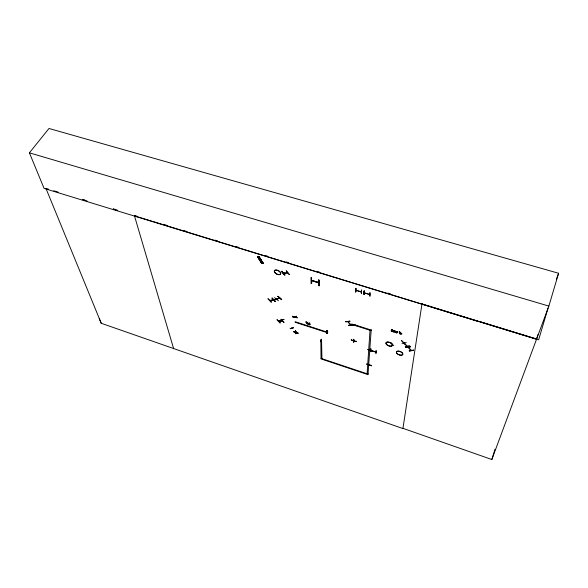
<?xml version="1.0" encoding="UTF-8"?>
<svg xmlns="http://www.w3.org/2000/svg" width="588" height="588" viewBox="0 0 588 588"><rect width="100%" height="100%" fill="white"/><g stroke="black" fill="none" stroke-linecap="round" stroke-linejoin="round"><path stroke-width="0.88" d="M326.869 333.528L326.869 330.691L327.229 333.411M327.097 330.75L327.068 333.587L327.185 330.581M327.803 332.169C327.472 332.352 327.016 332.565 327.751 331.889M355.505 291.824L355.615 288.436L355.49 291.846L355.902 291.692M355.777 291.861L355.887 288.48L355.791 291.935M356.379 290.34L355.843 290.193M360.811 291.861L361.311 291.861M361.546 293.677L361.495 289.98M361.546 293.699L361.385 290.229M356.828 325.737L351.683 324.091L356.901 325.678M363.913 294.419C364.714 286.503 363.274 294.14 364.31 294.294M364.2 294.537L364.347 291.082L364.192 294.463M353.535 342.245L353.778 339.195L353.822 342.312M353.917 340.004L353.785 340.65M356.13 341.643L356.24 341.253M370.014 292.626L369.992 296.279M369.94 292.817L369.793 295.97M409.329 350.602L409.41 351.029L413.636 350.36M370.014 330.28L367.103 373.814L367.243 373.468M409.285 350.808L413.511 350.22L409.233 350.845M405.345 346.545L409.557 345.884M405.294 346.751L409.461 346.126M371.212 329.662L367.992 374.615L321.041 358.901L320.827 340.143M405.426 346.942L409.645 346.288M372.763 351.073L367.676 349.5L372.682 351.249M366.816 363.876L366.714 364.251L371.587 365.861M306.01 321.79L306.238 322.709L306.392 321.915M369.073 364.898L369.213 364.317M369.382 364.376L369.293 364.913M370.661 351.683L370.969 348.75M370.675 351.749C371.351 345.354 369.793 351.411 370.771 351.514M375.967 351.668L375.526 351.389L375.342 351.955M375.982 351.573L375.703 351.918M376.217 350.727L375.952 353.498L376.011 350.639M289.215 274.596L286.238 270.884M296.44 316.138C296.991 316.836 292.839 318.174 293.111 317.05M294.713 316.792L294.316 316.44M296.374 316.351L293 317.277M391.623 331.081L391.167 331.213L391.439 329.295M391.52 331.323L391.799 329.405M392.049 331.492L392.328 329.574L392.402 331.603L392.145 331.25M348.971 325.091C348.743 325.921 353.337 325.612 353.065 324.547M393.372 331.507L392.909 331.764L393.151 330.721L394.621 331.029M318.564 282.6L311.603 280.425L318.578 282.519L318.556 282.938L311.611 280.447L318.578 282.556M393.262 331.875L394.489 332.139A0.764 0.404 22.1 0 0 394.621 331.948L393.35 331.051L394.497 331.272M393.291 331.581L394.261 331.823L393.291 331.581L393.431 331.007M283.916 322.481L280.91 319.247L283.967 322.29M400.494 333.903L400.031 334.028L399.759 333.374L400.215 333.065M400.119 333.308L400.325 332.191M400.391 334.146L400.582 333.183M400.671 332.301L400.479 333.425L401.53 333.484M400.457 333.594L401.707 333.999L401.832 333.528M275.133 301.563L272.024 298.19M402.898 428.307L491.84 459.522L548.861 306.083L558.6 273.258L48.988 128.478L29.4 152.829L44.078 188.403L536.528 339.276L537.917 334.623M422.037 303.518L402.92 428.556L101.239 323.282L99.232 318.49M294.661 317.189L294.919 317.476M351.154 339.96C361.818 342.775 352.712 341.488 351.249 339.614M404.772 344.017L401.538 340.717M281.674 299.637L277.918 296.381M399.274 331.779L399.443 332.757L399.7 331.911M290.251 328.501L293.463 327.634M548.023 308.208L538.652 339.776L421.978 303.893M491.84 459.522L494.986 449.195M353.697 340.033L353.55 340.636M295.904 332.36L296.109 331.786M478.169 321.401L134.461 215.833M293.471 331.706L298.182 333.286M556.402 279.241L558.6 273.258M413.548 349.963L413.629 350.389M410.27 346.913L405.874 347.383L410.365 346.67M401.597 340.511L404.831 343.833M402.045 343.407L406.315 342.561M401.707 333.999L400.222 332.433M393.762 345.671L390.542 342.392M399.759 333.374L399.877 332.962M397.753 331.786L396.966 333.058L396.738 332.712M395.342 331.022L395.489 332.308L396.114 331.544L396.9 332.477M396.797 332.72L397.378 331.669M396.503 331.389L395.614 332.624L394.982 330.904M370.881 350.485L375.695 352.072L375.93 351.55M368.169 373.784L368.029 374.122L321.033 358.401M371.69 365.508L366.721 364.112M371.175 330.243L371.021 330.603L353.822 325.098L353.844 324.51L371.065 330.022M350.838 325.061L347.758 321.695M369.235 294.441L369.47 294.029M350.823 324.26L350.522 324.767L350.926 324.326M350.911 324.326L350.639 324.672M351.139 324.554L350.992 325.032L347.927 321.68M349.728 321.195L345.612 321.776L349.948 321.158M349.867 321.335L345.862 321.724M408.131 347.324L411.196 350.507M275.265 299.623L275.787 299.931L275.493 299.63M356.012 288.311L355.593 288.458M327.222 332.198L327.31 331.779M327.185 332.191L327.413 331.779M327.501 332.227L295.139 321.702L295.176 322.261L327.509 332.779L327.656 331.882M321.46 342.216L321.269 339.166L321.452 342.179M321.349 340.423L320.695 340.673L320.93 340.151L321.077 340.805L320.658 340.65L321.57 341.003L321.93 358.702M321.364 340.32L321.18 340.717M327.229 330.574L326.847 330.713M276.558 299.123L279.623 298.02M279.697 297.851L279.462 298.263L279.557 297.69M279.815 298.175L276.742 299.285M309.31 324.275C307.899 324.223 309.972 325.429 310.104 324.532M309.2 324.502L309.251 322.9M308.751 324.51L308.854 324.128M309.597 323.363L309.957 323.738L309.516 322.988M309.994 324.76L309.641 324.385M296.058 331.742L295.867 332.102M296.396 332.345L296.396 332.249M295.397 330.934C296.014 330.059 294.691 334.241 295.918 333.55M297.241 317.887L292.368 316.219L297.33 317.74M291.744 327.825L291.655 328.288M319.078 280.131L319.166 285.797L318.586 285.614L318.49 279.947L319.078 280.131L319.174 285.746M311.089 283.291L310.964 277.573L311.515 277.793L311.669 283.467L311.162 283.247M284.063 319.335L280.667 320.386L283.85 319.468M276.999 319.762L279.991 322.959L280.307 322.709M282.108 321.041L282.034 320.622M279.344 320.989L278.661 321.246L282.306 320.857M279.351 320.96L279.116 321.386L279.16 320.842M277.984 296.22L281.733 299.476M278.447 300.784L274.522 297.66M272.075 298.006L275.184 301.379M289.259 274.398L286.393 270.87M276.963 299.071L273.501 299.924L277.08 298.844M285.026 274.831C284.842 275.625 280.594 271.649 282.049 271.134M268.054 298.77L271.134 302.159L271.458 301.901M273.817 299.88L276.948 299.005M284.048 272.7L283.717 273.082M271.325 302.092L268.018 298.8M284.673 275.081L281.696 271.384M284.901 275.008L281.924 271.318M273.104 299.887L269.723 300.372L270.215 300.468M273.56 300.012L269.951 300.534M407.418 346.45L404.272 343.179M410.255 346.846L406.058 347.486M408.226 347.229L411.424 350.507L411.152 350.22M281.902 320.901L282.409 320.967M364.42 290.92L364.053 291.067M295.433 330.912L295.808 333.705M283.365 273.155L287.708 272.869L283.512 273.28M311.611 283.365L311.397 277.69M361.311 291.979L355.953 290.376M364.281 292.795L369.779 294.478M369.771 294.595L364.332 292.927M320.644 340.54L321.151 340.687M353.594 340.9L353.116 340.739M370.793 350.323L375.703 351.933M261.711 263.52L257.36 256.684L259.065 256.611L263.417 263.571L258.595 256.713L262.895 263.549M257.382 256.699L257.838 256.581L262.197 263.534L261.689 263.527L263.365 263.446M257.823 256.64L262.005 263.527M263.034 263.498L258.727 256.662M355.902 290.207L361.201 291.81M277.867 296.448L281.623 299.704M282.35 320.989L278.859 321.416M259.021 256.669L263.226 263.564M293.206 317.424L296.514 316.491M290.185 328.721L293.449 327.942M275.066 301.6L272.163 298.175M348.868 325.326L353.013 324.796M295.764 333.727L295.61 330.971M257.985 257.279L259.506 257.309M258.279 257.75L259.8 257.779M258.72 258.441L260.241 258.477M259.11 259.058L260.631 259.095M259.551 259.756L261.072 259.786M261.417 262.718L262.932 262.755M307.179 322.253L307.737 322.4M407.241 346.435L404.11 343.238M327.619 332.463L327.222 332.338M393.637 330.471L394.364 330.699M29.4 152.829L548.861 306.083M48.554 189.174L45.93 188.373L101.239 323.282M53.809 190.784L58.183 192.122M82.695 199.626L87.075 200.971M113.337 209.012L117.71 210.35M136.975 216.244L134.343 215.443L173.658 348.721M163.288 224.3L167.676 225.645M184.338 230.746L186.969 231.554M215.039 240.147L217.67 240.955M236.089 246.593L238.721 247.401M265.034 255.457L267.665 256.258M286.084 261.895L288.715 262.704M316.785 271.296L319.416 272.104M387.83 293.052L390.461 293.853M479.132 321.401L535.741 338.739M82.665 199.553L85.289 200.361M113.322 208.975L115.946 209.784M399.178 332.022L399.597 332.161M397.282 331.911L397.65 332.029M305.9 322.018L306.282 322.136M361.451 290.2L361.311 293.581M318.718 285.57L318.667 279.932M321.224 339.372L321.254 342.084M400.56 332.801L401.435 333.727M277.168 319.718L280.197 322.93M261.851 263.409L257.603 256.691M396.238 331.867L396.643 332.955M295.654 330.956L295.815 333.771M309.486 323.591L309.531 324.613M307.936 323.496C306.921 325.267 306.936 321.033 307.936 323.496M306.649 322.893C307.7 326.355 309.178 321.438 306.649 322.893M353.138 324.936L349.044 325.502L353.138 324.936M293.471 331.588L298.175 333.175L293.478 331.559M294.206 316.469L294.676 316.756L294.206 316.469M397.054 353.608A3.396 1.72 21.8 0 0 402.574 354.762A3.396 1.72 21.8 0 0 399.156 351.293A3.396 1.72 21.8 0 0 397.054 353.608M397.084 353.506A3.418 1.735 21.8 0 0 402.633 354.66A3.418 1.735 21.8 0 0 399.201 351.183A3.418 1.735 21.8 0 0 397.084 353.506M274.714 272.464A3.469 1.86 27.8 0 0 280.233 274.383A3.469 1.86 27.8 0 0 277.47 270.392A3.469 1.86 27.8 0 0 274.714 272.464M274.75 272.362A3.491 1.867 27.8 0 0 280.307 274.287A3.491 1.867 27.8 0 0 277.529 270.274A3.491 1.867 27.8 0 0 274.75 272.362M386.632 344.59A3.41 1.749 22.3 0 0 392.159 345.722A3.41 1.749 22.3 0 0 388.69 342.209A3.41 1.749 22.3 0 0 386.632 344.59M386.661 344.487A3.432 1.757 22.3 0 0 392.218 345.626A3.432 1.757 22.3 0 0 388.734 342.091A3.432 1.757 22.3 0 0 386.661 344.487"/></g></svg>
